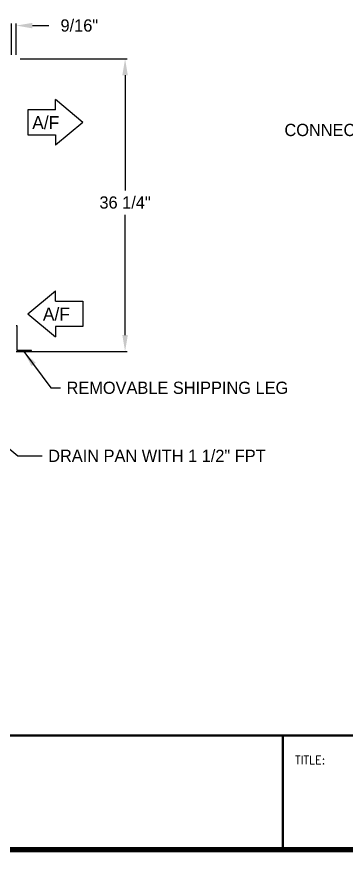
# Model space of a CAD drawing. Extents: x 6 to 271, y -23 to 146.
# Drawn here: x 82.4 to 122.8, y -18.6 to 83.9 of the extents above; entities that cross this region are included whole.
import ezdxf

# ---------------------------------------------------------------- set-up
doc = ezdxf.new("R2010")
doc.units = 0
doc.header["$MEASUREMENT"] = 0
doc.layers.get('0').update_dxf_attribs({"linetype": 'CONTINUOUS'})
doc.layers.get('Defpoints').update_dxf_attribs({"linetype": 'CONTINUOUS'})
doc.styles.add('SIMPLEX', font='SIMPLEX')
doc.dimstyles.get("Standard").update_dxf_attribs({"dimtxt": 1.5, "dimasz": 2, "dimexe": 0.25, "dimexo": 0.5, "dimgap": 0.75, "dimtad": 0, "dimtih": 1, "dimtoh": 1, "dimdec": 4, "dimzin": 0, "dimdsep": 46, "dimlunit": 5, "dimtxsty": 'STANDARD', "dimcen": 0.125, "dimclrd": 1, "dimclre": 1, "dimclrt": 1, "dimadec": 0, "dimazin": 0, "dimtfac": 1, "dimtdec": 4, "dimtofl": 0, "dimtmove": 0, "dimatfit": 3, "dimfxl": 1, "dimfrac": 2, "dimtolj": 1, "dimtzin": 0, "dimarcsym": 0})

# ---------------------------------------------------------------- blocks, each defined once
blk = doc.blocks.new('Air Flow Arror')
for p, q in [((-1.54, 6.74), (-4.35, 3.37)), ((-1.54, 6.74), (1.26, 3.37)), ((-3.09, 3.37), (-4.35, 3.37)), ((-3.09, 3.37), (-3.09, 0)), ((0, 0), (0, 3.37)), ((0, 3.37), (1.26, 3.37)), ((-3.09, 0), (0, 0))]:
    blk.add_line(p, q)
blk.add_text('A/F', height=1.594, rotation=90).set_placement((-0.71, 0.53))
blk = doc.blocks.new('*D24')
at = {"color": 7, "lineweight": -2}
for p, q in [((81.73, 79.23), (81.73, 83.06)), ((82.29, 79.23), (82.29, 83.06)), ((79.73, 82.81), (77.73, 82.81)), ((84.29, 82.81), (86.29, 82.81))]:
    blk.add_line(p, q, dxfattribs=at)
at = {"color": 7}
for points in [[(79.73, 83.14), (79.73, 82.47), (81.73, 82.81)], [(84.29, 83.14), (84.29, 82.47), (82.29, 82.81)]]:
    blk.add_solid(points, dxfattribs=at)
at = {"layer": 'Defpoints', "color": 0}
for p in [(81.73, 82.81), (81.73, 78.73), (82.29, 78.73)]:
    blk.add_point(p, dxfattribs=at)
at = {"color": 7, "insert": (90.04, 82.81), "char_height": 1.5, "attachment_point": 5}
blk.add_mtext('\\A1;9/16"', dxfattribs=at)

msp = doc.modelspace()

# ---------------------------------------------------------------- linework, layer by layer
at = {"color": 7}
for p, q in [((82.7938, 78.72909), (95.90246, 78.72909)), ((95.65246, 76.72909), (95.65246, 62.60409)), ((95.65246, 44.85409), (95.65246, 59.60409)), ((83.72928, 47.4638), (87.09698, 50.27011)), ((87.09698, 49.00727), (87.09698, 50.27011)), ((87.09698, 49.00727), (90.46468, 49.00727)), ((90.46468, 49.00727), (90.46468, 45.92034)), ((83.72928, 47.4638), (87.09698, 44.6575)), ((82.4188, 45.97909), (82.2938, 45.97909)), ((82.4188, 42.97909), (82.4188, 45.97909)), ((90.46468, 45.92034), (87.09698, 45.92034)), ((87.09698, 45.92034), (87.09698, 44.6575)), ((82.2938, 42.85409), (84.1688, 42.85409)), ((84.1688, 42.97909), (82.4188, 42.97909)), ((82.7938, 42.85409), (95.90246, 42.85409)), ((84.1688, 42.85409), (84.1688, 42.97909)), ((115.00735, -18.24898), (115.00735, -4.24912))]:
    msp.add_line(p, q, dxfattribs=at)
for points, const_width in [([(11.00839, -18.24898), (267.00583, -18.24898), (267.00583, 141.74942), (11.00839, 141.74942), (11.00839, -18.24898)], 0.63999), ([(267.00583, -4.24912), (75.00775, -4.24912), (75.00775, -18.24898)], 0.32), ([(115.00735, -4.24912), (115.00735, -18.24898)], 0.32)]:
    msp.add_lwpolyline(points, dxfattribs=dict(at, const_width=const_width))
for points in [[(95.31913, 76.72909), (95.9858, 76.72909), (95.65246, 78.72909)], [(95.31913, 44.85409), (95.9858, 44.85409), (95.65246, 42.85409)]]:
    msp.add_solid(points, dxfattribs=at)

# ---------------------------------------------------------------- block references
at = {"color": 7, "rotation": 270}
msp.add_blockref('Air Flow Arror', (83.72928, 69.40358), dxfattribs=at)

# ---------------------------------------------------------------- texts
at = {"color": 7}
msp.add_text('A/F', height=1.59375, dxfattribs=at).set_placement((85.57139, 46.63272))
at = {"color": 7, "style": 'SIMPLEX'}
msp.add_text('TITLE:', height=0.99999, dxfattribs=at).set_placement((116.50733, -7.74909))
at = {"color": 7, "char_height": 1.5}
for s, insert, attachment_point in [('CONNECTIONS END', (115.20853, 70.76099), 1), ('36 1/4"', (95.65246, 61.10409), 5), ('REMOVABLE SHIPPING LEG', (88.47522, 39.14505), 1), ('DRAIN PAN WITH 1 1/2" FPT', (86.21858, 30.80066), 1)]:
    msp.add_mtext(s, dxfattribs=dict(at, insert=insert, attachment_point=attachment_point))

# ---------------------------------------------------------------- dimensions: what is measured, and where the dimension line sits
at = {"color": 7}
dim = msp.add_linear_dim(base=(81.7313, 82.80776), p1=(82.2938, 78.72909), p2=(81.7313, 78.72909), dimstyle='Standard', override={"dimpost": '"', "dimclrd": 7, "dimclre": 7, "dimclrt": 7}, dxfattribs=at)
dim.commit()
dim.dimension.update_dxf_attribs({"geometry": '*D24', "text_midpoint": (90.0438, 82.80776), "dimtype": 160})

# ---------------------------------------------------------------- leaders
at = {"color": 7, "annotation_type": 0, "has_hookline": 1, "hookline_direction": 1}
for points, text_width in [([(83.2313, 42.85409), (86.53762, 38.39505), (87.72522, 38.39505)], 32), ([(68.88755, 41.32134), (82.50472, 30.05066), (85.46858, 30.05066)], 35)]:
    msp.add_leader(points, dimstyle='Standard', override={"dimclrd": 7, "dimclre": 7, "dimclrt": 7}, dxfattribs=dict(at, text_width=text_width))

doc.saveas('drawing.dxf')
